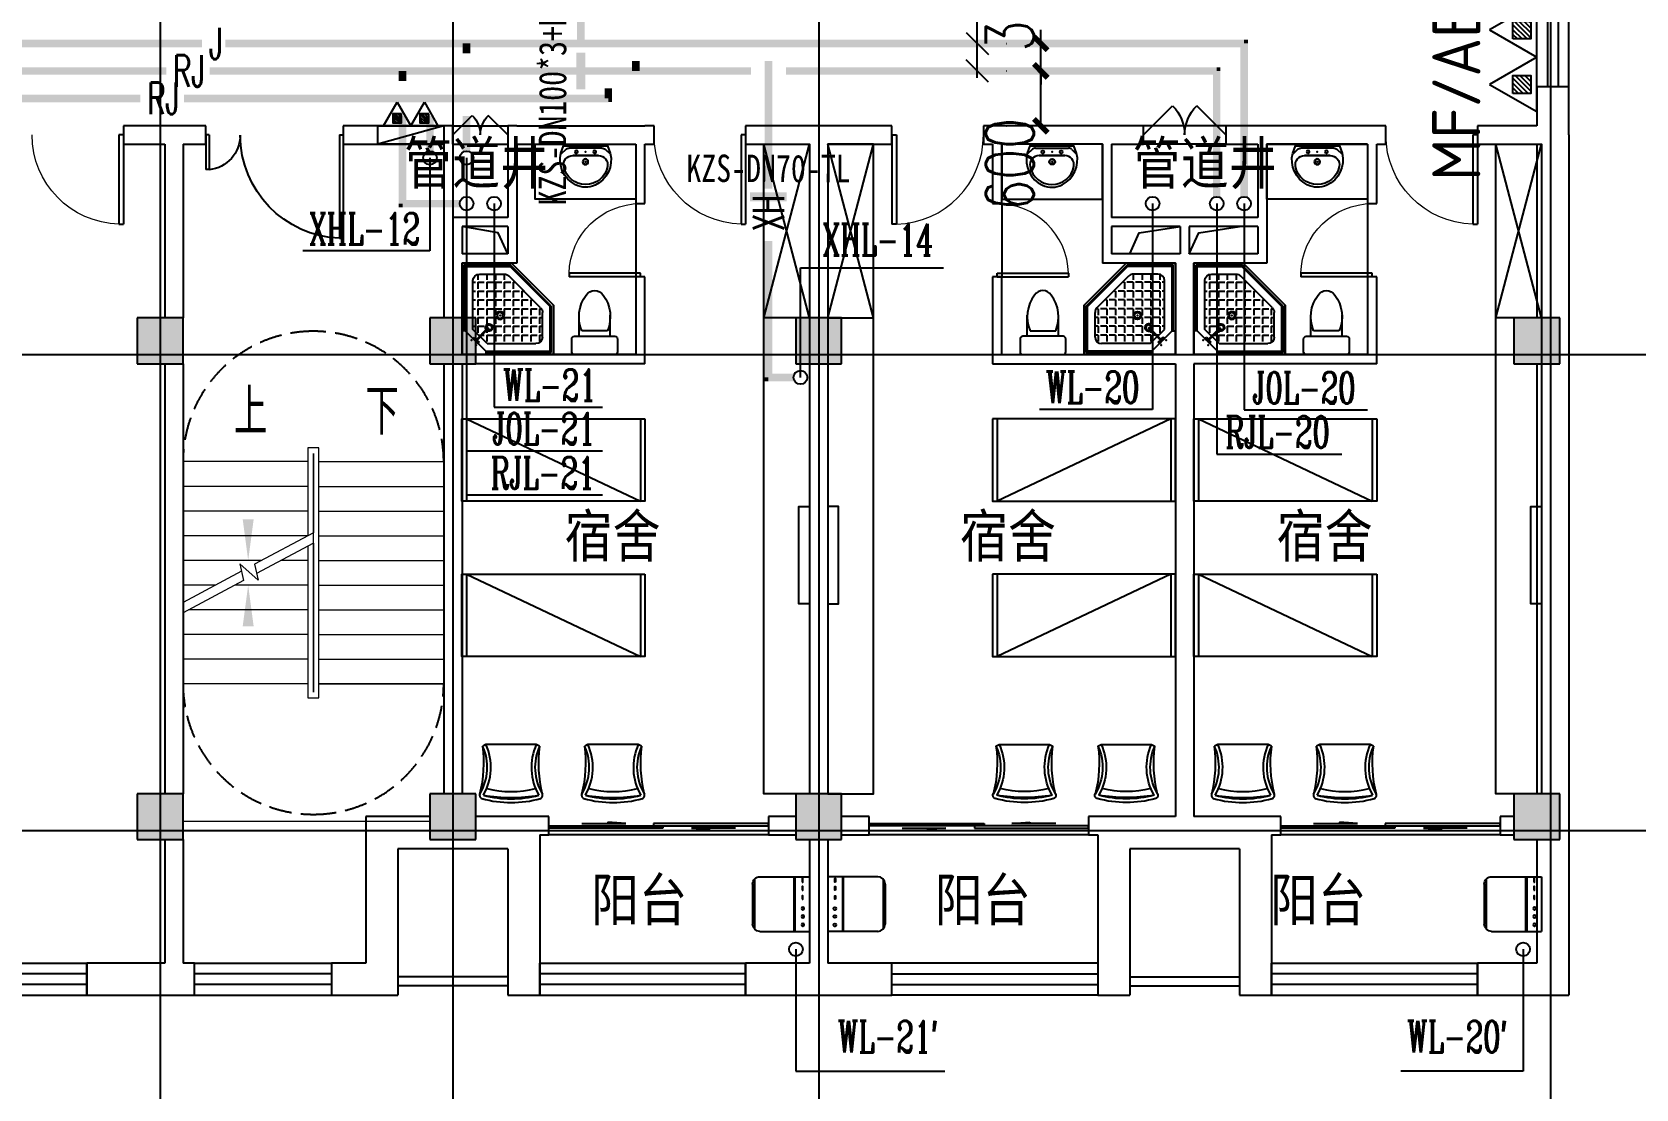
# Model space of a CAD drawing. Extents: x 0 to 2838408, y -923048 to 203859.
# Drawn here: x 2435317 to 2452850, y -689367 to -677817 of the extents above; entities that cross this region are included whole.
import ezdxf
from ezdxf.enums import TextEntityAlignment as Align

# ---------------------------------------------------------------- set-up
doc = ezdxf.new("R2010")
doc.units = 0
doc.header["$LTSCALE"] = 1000
doc.linetypes.add('DASH', pattern=[0.35, 0.25, -0.1])
for name, color, linetype in [('A-Fixt', 81, 'Continuous'), ('CLAYER', 7, 'Continuous'), ('COLUMN', 9, 'Continuous'), ('DIM_SYMB', 3, 'Continuous'), ('DIM_污水', 3, 'Continuous'), ('DIM_消防', 3, 'Continuous'), ('DIM_热给水', 3, 'Continuous'), ('DIM_给水', 3, 'Continuous'), ('DOOR_FIRE', 4, 'Continuous'), ('DOTE', 8, 'Continuous'), ('E2-栏杆', 92, 'Continuous'), ('EQUIP_灭火器', 7, 'Continuous'), ('PIPE-消防', 1, 'Continuous'), ('PIPE-热给水', 5, 'Continuous'), ('PIPE-给水', 3, 'Continuous'), ('PUB_HATCH', 8, 'Continuous'), ('PUB_TEXT', 7, 'Continuous'), ('STAIR', 2, 'Continuous'), ('TEXT_消防', 7, 'Continuous'), ('TEXT_灭火器', 7, 'Continuous'), ('TEXT_热给水', 7, 'Continuous'), ('TEXT_给水', 7, 'Continuous'), ('TWT_DIM', 3, 'Continuous'), ('VPIPE-污水', 2, 'Continuous'), ('VPIPE-消防', 1, 'Continuous'), ('VPIPE-热给水', 5, 'Continuous'), ('VPIPE-给水', 3, 'Continuous'), ('WALL', 9, 'Continuous'), ('WINDOW', 4, 'Continuous'), ('WP_F', 1, 'Continuous'), ('XREF', 8, 'Continuous'), ('抗震支吊架', 2, 'Continuous'), ('洁具', 213, 'Continuous'), ('配景', 3, 'Continuous'), ('附件', 70, 'Continuous')]:
    doc.layers.add(name, color=color, linetype=linetype)
doc.layers.add('A-FLOR-STRS', color=8, linetype='Continuous', lineweight=0)
doc.styles.add('_TCH_DIM', font='SIMPLEX', dxfattribs={"bigfont": 'GBCBIG'})
doc.styles.add('_TCH_DIM_T3', font='SIMPLEX', dxfattribs={"width": 0.75, "bigfont": 'HZTXT'})
doc.styles.add('_TWT_PIPETEXT', font='SIMPLEX', dxfattribs={"width": 0.8, "height": 2.3, "bigfont": 'HZTXT'})
doc.styles.add('_TWT_SERIAL', font='COMPLEX', dxfattribs={"width": 0.8, "height": 2.3, "bigfont": 'HZTXT'})
doc.styles.add('HZ', font='aaa等高度-单线.shx', dxfattribs={"width": 0.7, "height": 50, "bigfont": 'aaa-hztxt.shx'})
doc.styles.add('kzcad', font='', dxfattribs={"width": 0.8})
doc.styles.get("Standard").update_dxf_attribs({"font": 'geniso.shx', "bigfont": 'hztxt.shx'})
doc.styles.get('kzcad').set_extended_font_data('SimSun')
doc.dimstyles.new('_TWT_ARCH&&150', dxfattribs={"dimtxt": 525, "dimasz": 150, "dimexe": 375, "dimexo": 450, "dimgap": 150, "dimtad": 1, "dimdec": 0, "dimzin": 0, "dimdsep": 46, "dimtxsty": '_TCH_DIM_T3', "dimblk": 'ARCHTICK', "dimcen": 0.09, "dimclrt": 7, "dimazin": 2, "dimtfac": 1, "dimtdec": 0, "dimtix": 1, "dimtmove": 2, "dimatfit": 3, "dimfxl": 1, "dimtolj": 1, "dimtzin": 0, "dimarcsym": 0})

# ---------------------------------------------------------------- blocks, each defined once
blk = doc.blocks.new('$TwtSys$00000546')
h = blk.add_hatch()
h.set_pattern_fill('ANSI31', color=256, scale=200, style=0)
h.set_pattern_definition([(45, (-38543.802, -6670.83), (-17.67767, 17.67767), [])])
h.paths.add_polyline_path([(-65, 174), (65, 174), (65, 44), (-65, 44)])
for points in [[(0, 344), (-198, 0), (198, 0)], [(-65, 174), (65, 174), (65, 44), (-65, 44)]]:
    blk.add_lwpolyline(points, close=True)
blk = doc.blocks.new('A$C29581A72')
at = {"layer": '附件'}
blk.add_line((750, 200), (30, 0), dxfattribs=at)
blk.add_lwpolyline([(30, 200), (750, 200), (750, 0), (30, 0), (30, 200)], dxfattribs=at)
blk.add_solid([(750, 200), (30, 0), (750, 0), (750, 200)], dxfattribs=at)
at = {"layer": 'EQUIP_灭火器', "xscale": 0.75, "yscale": -0.75, "zscale": 0.75, "rotation": 180}
for p in [(241, 200), (539, 200)]:
    blk.add_blockref('$TwtSys$00000546', p, dxfattribs=at)
at = {"style": 'HZ', "flags": 1}
for tag in ['WHAT', 'SPEC', 'UNIT']:
    blk.add_attdef(tag, (375, 0), '', height=0.001, dxfattribs=at)
blk = doc.blocks.new('1F平面-CAD导入_dwg_Drawing4_t3_dwg_$plan$00001613-474159-1F-927810-1F')
at = {"layer": '洁具'}
for p, q in [((-30, 250), (-170, 250)), ((-200, 170), (-430, 170)), ((-260, -140), (-260, 140)), ((-200, -170), (-200, -220)), ((-170, -250), (-30, -250))]:
    blk.add_line(p, q, dxfattribs=at)
for points in [[(-200, 220), (-200, 170), (-200, -170), (-430, -170)], [(0, -220), (0, 220)]]:
    blk.add_lwpolyline(points, dxfattribs=at)
for centre, radius, start, end in [((-170, 220), 30, 90, 180), ((-30, 220), 30, 0, 90), ((-590, 0), 110, 123.4509, 236.5491), ((-413, -227), 398, 67.4505, 126.6381), ((-413, 227), 398, 233.3619, 292.5495), ((-170, -220), 30, 180, 270), ((-30, -220), 30, 270, 0)]:
    blk.add_arc(centre, radius, start, end, dxfattribs=at)
blk = doc.blocks.new('$lvtry$00000169')
at = {"color": 0}
for p, q in [((259, -36), (259, 0)), ((259, -36), (36, -259)), ((276, -120), (120, -276)), ((144, -151), (291, -298)), ((151, -144), (298, -291)), ((259, -24), (976, -24)), ((259, -36), (964, -36)), ((270, -213), (270, -143)), ((276, -120), (808, -120)), ((366, -213), (366, -143)), ((462, -213), (462, -143)), ((558, -213), (558, -143)), ((655, -213), (655, -143)), ((751, -213), (751, -143)), ((847, -213), (847, -143)), ((964, -36), (976, -24)), ((964, -36), (964, -525)), ((976, -24), (976, -530)), ((36, -259), (0, -259)), ((24, -259), (24, -976)), ((36, -259), (36, -964)), ((120, -276), (120, -808)), ((120, -309), (147, -309)), ((173, -309), (173, -239)), ((173, -309), (243, -309)), ((173, -405), (173, -335)), ((183, -213), (205, -213)), ((220, -213), (243, -213)), ((270, -213), (340, -213)), ((270, -263), (270, -239)), ((270, -405), (270, -335)), ((334, -309), (340, -309)), ((366, -213), (436, -213)), ((366, -309), (366, -239)), ((366, -309), (436, -309)), ((366, -405), (366, -335)), ((462, -213), (532, -213)), ((462, -309), (462, -239)), ((462, -309), (532, -309)), ((462, -405), (462, -335)), ((558, -213), (628, -213)), ((558, -309), (558, -239)), ((558, -309), (628, -309)), ((558, -405), (558, -335)), ((655, -213), (725, -213)), ((655, -309), (655, -239)), ((655, -309), (725, -309)), ((655, -405), (655, -335)), ((751, -213), (821, -213)), ((751, -309), (751, -239)), ((751, -309), (821, -309)), ((751, -405), (751, -335)), ((847, -213), (880, -213)), ((847, -309), (847, -239)), ((847, -309), (880, -309)), ((847, -405), (847, -335)), ((880, -192), (880, -460)), ((120, -405), (147, -405)), ((120, -501), (147, -501)), ((173, -405), (243, -405)), ((173, -501), (173, -431)), ((173, -501), (243, -501)), ((270, -405), (340, -405)), ((270, -501), (270, -431)), ((270, -501), (340, -501)), ((366, -405), (379, -405)), ((366, -501), (366, -431)), ((366, -501), (436, -501)), ((462, -405), (532, -405)), ((462, -501), (462, -431)), ((462, -501), (532, -501)), ((859, -511), (511, -859)), ((964, -525), (525, -964)), ((558, -405), (628, -405)), ((558, -501), (558, -431)), ((558, -501), (628, -501)), ((655, -405), (725, -405)), ((655, -501), (655, -431)), ((655, -501), (725, -501)), ((751, -405), (821, -405)), ((751, -501), (751, -431)), ((751, -501), (821, -501)), ((847, -405), (880, -405)), ((847, -501), (847, -431)), ((847, -501), (867, -501)), ((964, -525), (976, -530)), ((120, -598), (147, -598)), ((120, -694), (147, -694)), ((173, -598), (173, -528)), ((173, -598), (243, -598)), ((173, -694), (173, -624)), ((173, -694), (243, -694)), ((270, -598), (270, -528)), ((270, -598), (340, -598)), ((270, -694), (270, -624)), ((270, -694), (340, -694)), ((366, -598), (366, -528)), ((366, -598), (436, -598)), ((366, -694), (366, -624)), ((366, -694), (436, -694)), ((462, -598), (462, -528)), ((462, -598), (532, -598)), ((462, -694), (462, -624)), ((462, -694), (532, -694)), ((976, -530), (530, -976)), ((558, -598), (558, -528)), ((558, -598), (628, -598)), ((558, -694), (558, -624)), ((558, -694), (628, -694)), ((655, -598), (655, -528)), ((655, -598), (725, -598)), ((655, -694), (655, -624)), ((655, -694), (676, -694)), ((751, -598), (751, -528)), ((751, -598), (773, -598)), ((120, -790), (147, -790)), ((173, -790), (173, -720)), ((173, -790), (243, -790)), ((173, -878), (173, -816)), ((270, -790), (270, -720)), ((270, -790), (340, -790)), ((270, -880), (270, -816)), ((366, -790), (366, -720)), ((366, -790), (436, -790)), ((366, -880), (366, -816)), ((462, -790), (462, -720)), ((462, -790), (532, -790)), ((462, -880), (462, -816)), ((558, -790), (558, -720)), ((558, -790), (580, -790)), ((36, -964), (24, -976)), ((24, -976), (530, -976)), ((36, -964), (525, -964)), ((192, -880), (460, -880)), ((525, -964), (530, -976))]:
    blk.add_line(p, q, dxfattribs=at)
blk.add_lwpolyline([(0, 0), (0, -1000), (540, -1000), (1000, -540), (1000, 0)], close=True)
for points in [[(0, 0), (0, -1000)], [(0, 0), (1000, 0)], [(1000, 0), (1000, -540)], [(136, -190), (148, -178), (132, -162), (121, -174)], [(190, -136), (178, -148), (162, -132), (174, -121)], [(1000, -540), (540, -1000)], [(0, -1000), (540, -1000)]]:
    blk.add_lwpolyline(points, close=True, dxfattribs=at)
for radius in [43.8, 31.1]:
    blk.add_circle((416, -428), radius, dxfattribs=at)
for centre, radius, start, end in [((808, -192), 72, 0, 90), ((296, -296), 40.6, 142.583, 128.4197), ((296, -296), 28.6, 145.828, 125.6599), ((808, -460), 72, 315, 0), ((192, -808), 72, 180, 270), ((460, -808), 72, 270, 315)]:
    blk.add_arc(centre, radius, start, end, dxfattribs=at)
for p in [(103, -156, 0), (156, -102, 0), (416, -428, 0)]:
    blk.add_point(p, dxfattribs=at)
blk = doc.blocks.new('$lvtry$00000178')
at = {"color": 0}
for p, q in [((-238, 0), (238, 0)), ((-214, -36), (-272, -91)), ((-180, -23), (180, -23)), ((-142, -105), (140, -105)), ((140, -105), (-142, -105)), ((216, -37), (268, -91))]:
    blk.add_line(p, q, dxfattribs=at)
blk.add_lwpolyline([(-104, -430, 0.224698), (110, -425, 0.348046), (269, -79), (239, 0), (-241, 0), (-271, -79, 0.356844)], format="xyb", close=True, dxfattribs=at)
for centre, radius in [((-100, -65), 16.3), ((1, -172), 31.6), ((100, -65), 16.3)]:
    blk.add_circle(centre, radius, dxfattribs=at)
at = {"color": 0, "lineweight": 13}
blk.add_circle((1, -172), 23, dxfattribs=at)
at = {"color": 0}
for centre, radius, start, end in [((-142, -205), 100, 90, 190.5602), ((-180, -73), 50, 90, 133.181), ((140, -205), 100, 349.4398, 90), ((180, -73), 50, 44.5607, 90), ((-1, -179), 243, 190.5602, 349.4398)]:
    blk.add_arc(centre, radius, start, end, dxfattribs=at)
for p in [(0, -65), (1, -172)]:
    blk.add_point(p, dxfattribs=at)
blk = doc.blocks.new('A$C70365C93')
at = {"layer": '洁具'}
blk.add_lwpolyline([(-1900, 2300), (-1900, 1700), (-800, 1700), (-800, 2300)], close=True, dxfattribs=at)
blk.add_blockref('$lvtry$00000178', (-1350, 2280), dxfattribs=at)
at = {"layer": '洁具', "rotation": 180}
blk.add_blockref('$lvtry$00000169', (0, 0), dxfattribs=at)
at = {"layer": '洁具', "extrusion": (0, 0, -1), "xscale": -1, "zscale": -1, "rotation": 90}
blk.add_blockref('1F平面-CAD导入_dwg_Drawing4_t3_dwg_$plan$00001613-474159-1F-927810-1F', (1450, 0), dxfattribs=at)
blk = doc.blocks.new('单人床')
at = {"layer": 'A-Fixt'}
for p, q in [((47774, 13973), (48674, 13973)), ((47774, 12073), (48674, 13973)), ((47774, 12073), (48674, 12073))]:
    blk.add_line(p, q, dxfattribs=at)
blk.add_lwpolyline([(47774, 14023), (48674, 14023), (48674, 12023), (47774, 12023), (47774, 14023)], dxfattribs=at)
blk = doc.blocks.new('CH_AP01')
for p, q in [((-311, 17), (-275, 0)), ((-275, 0), (275, 0)), ((275, 0), (311, 17))]:
    blk.add_line(p, q)
for centre, radius, start, end in [((-307, 555), 37.8, 100.1859, 202.8359), ((-1658, 202), 1360, 352.1659, 14.4283), ((-824, 250), 563, 335.5038, 31.0903), ((0, -579), 1213, 74.7104, 105.2896), ((0, -579), 1173, 75.0287, 104.9713), ((0, -1278), 1857, 80.611, 99.389), ((-824, 250), 603, 335.5038, 30.2691), ((824, 250), 603, 149.7309, 204.4962), ((824, 250), 563, 148.9097, 204.4962), ((1658, 202), 1360, 165.5717, 187.8341), ((307, 555), 37.8, 337.1641, 79.8141), ((0, -579), 1093, 75.8767, 104.1233)]:
    blk.add_arc(centre, radius, start, end)
blk = doc.blocks.new('A$C61295E98')
at = {"color": 3}
for p, q in [((544, 598), (0, 598)), ((0, 598), (0, 0)), ((161, 598), (161, 0)), ((170, 0), (170, 598)), ((603, 572), (603, 26)), ((624, 518), (624, 80)), ((544, 0), (0, 0))]:
    blk.add_line(p, q, dxfattribs=at)
for points in [[(82, 540), (75, 540), (75, 577), (82, 577)], [(82, 453), (75, 453), (75, 490), (82, 490)], [(82, 353), (75, 353), (75, 389), (82, 389)]]:
    blk.add_lwpolyline(points, close=True, dxfattribs=at)
for centre in [(74, 250), (74, 164), (74, 71)]:
    blk.add_circle(centre, 15.7, dxfattribs=at)
for centre, start, end in [((544, 518), 360, 90), ((544, 80), 270, 0)]:
    blk.add_arc(centre, 80, start, end, dxfattribs=at)
blk = doc.blocks.new('宿舍')
at = {"layer": 'A-Fixt'}
for p, q in [((47854, 13802), (48354, 15702)), ((48354, 13802), (47854, 15702)), ((47854, 13802), (48354, 13802))]:
    blk.add_line(p, q, dxfattribs=at)
for points in [[(47854, 8602), (48354, 8602), (48354, 15702), (47854, 15702)], [(47854, 10676), (47970, 10676), (47970, 11743), (47854, 11743)]]:
    blk.add_lwpolyline(points, close=True, dxfattribs=at)
at = {"xscale": -1, "rotation": 90}
for p in [(63677, 60475), (63677, 58775)]:
    blk.add_blockref('单人床', p, dxfattribs=at)
at = {"layer": 'A-Fixt', "xscale": -1, "rotation": 180}
for p in [(50002, 9140), (51117, 9140)]:
    blk.add_blockref('CH_AP01', p, dxfattribs=at)
at = {"layer": '配景', "color": 252}
blk.add_blockref('A$C61295E98', (47854, 7097), dxfattribs=at)
blk = doc.blocks.new('$DorLib2D$00000116')
at = {"color": 0}
for p, q in [((-0.5, 0), (-0.146, 0.354)), ((0.5, 0), (0.146, 0.354))]:
    blk.add_line(p, q, dxfattribs=at)
for centre, start, end in [((-0.5, 0), 0, 45), ((0.5, 0), 135, 180)]:
    blk.add_arc(centre, 0.5, start, end, dxfattribs=at)
blk = doc.blocks.new('$WINLIB2D$00000001')
at = {"color": 0}
for points in [[(-0.5, 0.5), (-0.5, -0.5)], [(-0.5, 0.5), (0.5, 0.5)], [(0.5, -0.5), (0.5, 0.5)], [(0.5, 0.1667), (-0.5, 0.1667)], [(0.5, -0.1667), (-0.5, -0.1667)], [(-0.5, -0.5), (0.5, -0.5)]]:
    blk.add_lwpolyline(points, dxfattribs=at)
blk = doc.blocks.new('$DorLib2D$00000131')
at = {"color": 0, "linetype": 'Continuous'}
for p, q in [((0.15, 0.125), (0.2319, 0.1973)), ((0.2319, 0.1973), (0.2319, 0.125)), ((-0.5, 0.125), (-0.5, 0)), ((0.0192, 0.125), (-0.5, 0.125)), ((0.0192, 0), (0.0192, 0.125)), ((0.35, 0.125), (0.15, 0.125)), ((-0.5, 0), (0.0192, 0)), ((-0.024, 0), (0.5, 0)), ((-0.024, -0.125), (-0.024, 0)), ((0.5, 0), (0.5, -0.125)), ((-0.35, -0.125), (-0.15, -0.125)), ((-0.2319, -0.1973), (-0.2319, -0.125)), ((-0.15, -0.125), (-0.2319, -0.1973)), ((0.5, -0.125), (-0.024, -0.125))]:
    blk.add_line(p, q, dxfattribs=at)
blk = doc.blocks.new('$DorLib2D$00000001')
for p, q in [((0.45, 0.975), (0.5, 0.975)), ((0.45, 0), (0.45, 0.975)), ((0.5, 0), (0.5, 0.975)), ((0.5, 0), (0.45, 0))]:
    blk.add_line(p, q)
at = {"lineweight": 13}
blk.add_arc((0.475, 0), 0.975, 91.4693, 180, dxfattribs=at)
blk = doc.blocks.new('$DorLib2D$00000225')
at = {"color": 0}
for p, q in [((0.475, -0.001), (0.475, 0.752)), ((0.475, 0.752), (0.5, 0.752)), ((0.5, -0.001), (0.5, 0.752)), ((-0.5, 0), (-0.5, 0.252)), ((-0.475, 0.252), (-0.5, 0.252)), ((-0.475, 0), (-0.475, 0.252)), ((-0.475, 0), (-0.5, 0)), ((0.475, -0.001), (0.5, -0.001))]:
    blk.add_line(p, q, dxfattribs=at)
for centre, radius, start, end in [((0.505, -0.002), 0.755, 92.2493, 179.7238), ((-0.501, 0.003), 0.251, 359.7899, 84.0974)]:
    blk.add_arc(centre, radius, start, end, dxfattribs=at)
blk = doc.blocks.new('4F1')
at = {"layer": 'PUB_HATCH'}
for points in [[(2436966.7, -680941.3), (2436466.7, -680941.3), (2436466.7, -681441.3), (2436966.7, -681441.3)], [(2440166.7, -680941.3), (2439666.7, -680941.3), (2439666.7, -681441.3), (2440166.7, -681441.3)], [(2444166.7, -680941.3), (2443666.7, -680941.3), (2443666.7, -681441.3), (2444166.7, -681441.3)], [(2452016.7, -680941.3), (2451516.7, -680941.3), (2451516.7, -681441.3), (2452016.7, -681441.3)], [(2436966.7, -686141.3), (2436466.7, -686141.3), (2436466.7, -686641.3), (2436966.7, -686641.3)], [(2440166.7, -686141.3), (2439666.7, -686141.3), (2439666.7, -686641.3), (2440166.7, -686641.3)], [(2444166.7, -686141.3), (2443666.7, -686141.3), (2443666.7, -686641.3), (2444166.7, -686641.3)], [(2452016.7, -686141.3), (2451516.7, -686141.3), (2451516.7, -686641.3), (2452016.7, -686641.3)]]:
    blk.add_hatch(color=256, dxfattribs=at).paths.add_polyline_path(points)
for points in [[(2440516.7, -680241.3), (2440413.2, -680011), (2440016.7, -679941.3)], [(2447316.7, -680241.3), (2447420.3, -680011), (2447866.7, -679941.3)], [(2447966.7, -680241.3), (2448070.3, -680011), (2448516.7, -679941.3)]]:
    blk.add_lwpolyline(points)
at = {"layer": 'A-FLOR-STRS'}
for p, q in [((2438451.7, -682361.3), (2438331.7, -682361.3)), ((2438331.7, -682361.3), (2438331.7, -683321.9)), ((2438451.7, -685091.3), (2438451.7, -682361.3)), ((2436966.7, -682511.3), (2436966.7, -684049.4)), ((2438331.7, -682511.3), (2436966.7, -682511.3)), ((2438391.7, -682421.3), (2438391.7, -682421.3)), ((2438391.7, -682421.3), (2438391.7, -683289.9)), ((2438391.7, -683289.9), (2438391.7, -682421.3)), ((2438391.7, -682511.3), (2438391.7, -683289.9)), ((2438391.7, -684941.3), (2438391.7, -682511.3)), ((2438391.7, -682511.3), (2438391.7, -682511.3)), ((2438451.7, -682511.3), (2439816.7, -682511.3)), ((2439816.7, -684941.3), (2439816.7, -682511.3)), ((2438331.7, -682781.3), (2436966.7, -682781.3)), ((2438451.7, -682781.3), (2439816.7, -682781.3)), ((2438331.7, -683051.3), (2436966.7, -683051.3)), ((2438451.7, -683051.3), (2439816.7, -683051.3)), ((2438331.7, -683321.3), (2436966.7, -683321.3)), ((2438391.7, -683289.9), (2437746.8, -683633.6)), ((2438391.7, -683403.2), (2437770.2, -683734.5)), ((2438331.7, -683435.2), (2438331.7, -685091.3)), ((2438391.7, -683403.2), (2438391.7, -684941.3)), ((2438391.7, -683403.2), (2438391.7, -685031.3)), ((2438391.7, -685031.3), (2438391.7, -683403.2)), ((2438451.7, -683321.3), (2439816.7, -683321.3)), ((2437826.2, -683591.3), (2436966.7, -683591.3)), ((2438331.7, -683591.3), (2438038.9, -683591.3)), ((2438451.7, -683591.3), (2439816.7, -683591.3)), ((2437605.9, -683708.7), (2436966.7, -684049.4)), ((2437787.1, -683807.4), (2437587.1, -683627.7)), ((2437587.1, -683627.7), (2437629.3, -683809.6)), ((2437746.8, -683633.6), (2437787.1, -683807.4)), ((2437629.3, -683809.6), (2436966.7, -684162.7)), ((2437319.6, -683861.3), (2436966.7, -683861.3)), ((2438331.7, -683861.3), (2437532.2, -683861.3)), ((2438451.7, -683861.3), (2439816.7, -683861.3)), ((2438331.7, -684131.3), (2437025.6, -684131.3)), ((2438451.7, -684131.3), (2439816.7, -684131.3)), ((2436966.7, -684162.7), (2436966.7, -684941.3)), ((2438331.7, -684401.3), (2436966.7, -684401.3)), ((2438451.7, -684401.3), (2439816.7, -684401.3)), ((2438331.7, -684671.3), (2436966.7, -684671.3)), ((2438451.7, -684671.3), (2439816.7, -684671.3)), ((2438331.7, -684941.3), (2436966.7, -684941.3)), ((2436966.7, -684941.3), (2436966.7, -686141.3)), ((2438331.7, -684941.3), (2436966.7, -684941.3)), ((2438451.7, -684941.3), (2439816.7, -684941.3)), ((2439816.7, -684941.3), (2438451.7, -684941.3)), ((2439816.7, -686141.3), (2439816.7, -684941.3)), ((2438331.7, -685091.3), (2438451.7, -685091.3)), ((2438391.7, -685031.3), (2438391.7, -685031.3)), ((2436966.7, -686441.3), (2439666.7, -686441.3))]:
    blk.add_line(p, q, dxfattribs=at)
at = {"layer": 'COLUMN'}
for p, q in [((2436966.7, -680941.3), (2436466.7, -680941.3)), ((2436466.7, -680941.3), (2436466.7, -681441.3)), ((2436966.7, -681441.3), (2436966.7, -680941.3)), ((2440166.7, -680941.3), (2439666.7, -680941.3)), ((2439666.7, -680941.3), (2439666.7, -681441.3)), ((2440166.7, -681441.3), (2440166.7, -680941.3)), ((2444166.7, -680941.3), (2443666.7, -680941.3)), ((2443666.7, -680941.3), (2443666.7, -681441.3)), ((2444166.7, -681441.3), (2444166.7, -680941.3)), ((2452016.7, -680941.3), (2451516.7, -680941.3)), ((2451516.7, -680941.3), (2451516.7, -681441.3)), ((2452016.7, -681441.3), (2452016.7, -680941.3)), ((2436466.7, -681441.3), (2436966.7, -681441.3)), ((2439666.7, -681441.3), (2440166.7, -681441.3)), ((2443666.7, -681441.3), (2444166.7, -681441.3)), ((2451516.7, -681441.3), (2452016.7, -681441.3)), ((2436966.7, -686141.3), (2436466.7, -686141.3)), ((2436466.7, -686141.3), (2436466.7, -686641.3)), ((2436966.7, -686641.3), (2436966.7, -686141.3)), ((2440166.7, -686141.3), (2439666.7, -686141.3)), ((2439666.7, -686141.3), (2439666.7, -686641.3)), ((2440166.7, -686641.3), (2440166.7, -686141.3)), ((2444166.7, -686141.3), (2443666.7, -686141.3)), ((2443666.7, -686141.3), (2443666.7, -686641.3)), ((2444166.7, -686641.3), (2444166.7, -686141.3)), ((2452016.7, -686141.3), (2451516.7, -686141.3)), ((2451516.7, -686141.3), (2451516.7, -686641.3)), ((2452016.7, -686641.3), (2452016.7, -686141.3)), ((2436466.7, -686641.3), (2436966.7, -686641.3)), ((2439666.7, -686641.3), (2440166.7, -686641.3)), ((2443666.7, -686641.3), (2444166.7, -686641.3)), ((2451516.7, -686641.3), (2452016.7, -686641.3))]:
    blk.add_line(p, q, dxfattribs=at)
at = {"layer": 'DIM_SYMB'}
for points in [[(2437679.2, -682376.3, 0, 0, 0), (2437679.2, -683591.3, 0, 120, 0), (2437679.2, -683141.3, 0, 0, 0)], [(2439104.2, -682376.3, 0, 0, 0), (2439104.2, -685691.3, 0, 0, 0), (2437679.2, -685691.3, 0, 0, 0), (2437679.2, -683861.3, 0, 120, 0), (2437679.2, -684311.3, 0, 0, 0)]]:
    blk.add_lwpolyline(points, format="xyseb", dxfattribs=at)
at = {"layer": 'DOOR_FIRE'}
for p, q in [((2439916.7, -678841.3), (2440516.7, -678841.3)), ((2448366.7, -678841.3), (2447466.7, -678841.3)), ((2439916.7, -679041.3), (2440516.7, -679041.3)), ((2448366.7, -679041.3), (2447466.7, -679041.3))]:
    blk.add_line(p, q, dxfattribs=at)
at = {"layer": 'DOTE'}
for p, q in [((2436716.7, -606941.3), (2436716.7, -690141.3)), ((2439916.7, -606941.3), (2439916.7, -690141.3)), ((2443916.7, -606941.3), (2443916.7, -690141.3)), ((2451916.7, -606941.3), (2451916.7, -690141.3)), ((2343216.7, -681341.3), (2453916.7, -681341.3)), ((2343216.7, -686541.3), (2453916.7, -686541.3)), ((2343216.7, -686541.3), (2453916.7, -686541.3))]:
    blk.add_line(p, q, dxfattribs=at)
at = {"layer": 'E2-栏杆'}
for points in [[(2440516.7, -688141.3), (2439316.7, -688141.3)], [(2447316.7, -688141.3), (2448516.7, -688141.3)], [(2440516.7, -688241.3), (2439316.7, -688241.3)], [(2447316.7, -688241.3), (2448516.7, -688241.3)]]:
    blk.add_lwpolyline(points, dxfattribs=at)
at = {"layer": 'STAIR', "color": 9, "linetype": 'DASH'}
for p, q in [((2438391.7, -681086.3), (2438391.7, -681086.3)), ((2438391.7, -686366.3), (2438391.7, -686366.3))]:
    blk.add_line(p, q, dxfattribs=at)
for points in [[(2436966.7, -682511.3, -0.4142136), (2438391.7, -681086.3)], [(2439816.7, -682511.3, 0.4142136), (2438391.7, -681086.3)], [(2436966.7, -684941.3, 0.4142136), (2438391.7, -686366.3)], [(2439816.7, -684941.3, -0.4142136), (2438391.7, -686366.3)]]:
    blk.add_lwpolyline(points, format="xyb", dxfattribs=at)
at = {"layer": 'WALL'}
for p, q in [((2452116.7, -678416.3), (2451766.7, -678416.3)), ((2451766.7, -678416.3), (2451766.7, -678841.3)), ((2452116.7, -678941.3), (2452116.7, -678416.3)), ((2436866.7, -678841.3), (2436316.7, -678841.3)), ((2436316.7, -678841.3), (2436316.7, -679041.3)), ((2437216.7, -678841.3), (2436866.7, -678841.3)), ((2437216.7, -679041.3), (2437216.7, -678841.3)), ((2439916.7, -678841.3), (2438716.7, -678841.3)), ((2438716.7, -678841.3), (2438716.7, -679041.3)), ((2439916.7, -679041.3), (2439916.7, -678841.3)), ((2440616.7, -678841.3), (2440516.7, -678841.3)), ((2440516.7, -678841.3), (2440516.7, -679041.3)), ((2440616.7, -678841.3), (2442016.7, -678841.3)), ((2442116.7, -678841.3), (2442016.7, -678841.3)), ((2442116.7, -679041.3), (2442116.7, -678841.3)), ((2443916.7, -678841.3), (2443116.7, -678841.3)), ((2443116.7, -678841.3), (2443116.7, -679041.3)), ((2444716.7, -678841.3), (2443916.7, -678841.3)), ((2444716.7, -679041.3), (2444716.7, -678841.3)), ((2445816.7, -678841.3), (2445716.7, -678841.3)), ((2445716.7, -678841.3), (2445716.7, -679041.3)), ((2447016.7, -678841.3), (2445816.7, -678841.3)), ((2447466.7, -678841.3), (2447016.7, -678841.3)), ((2447466.7, -679041.3), (2447466.7, -678841.3)), ((2448816.7, -678841.3), (2448366.7, -678841.3)), ((2448366.7, -678841.3), (2448366.7, -679041.3)), ((2450016.7, -678841.3), (2448816.7, -678841.3)), ((2450116.7, -678841.3), (2450016.7, -678841.3)), ((2450116.7, -679041.3), (2450116.7, -678841.3)), ((2451766.7, -678841.3), (2451116.7, -678841.3)), ((2451116.7, -678841.3), (2451116.7, -679041.3)), ((2436316.7, -679041.3), (2436766.7, -679041.3)), ((2436766.7, -679041.3), (2436766.7, -680941.3)), ((2436966.7, -679041.3), (2437216.7, -679041.3)), ((2436966.7, -679041.3), (2436966.7, -680941.3)), ((2438716.7, -679041.3), (2439816.7, -679041.3)), ((2439816.7, -679041.3), (2439816.7, -679841.3)), ((2439916.7, -679041.3), (2439916.7, -679841.3)), ((2440516.7, -679041.3), (2440516.7, -679841.3)), ((2440616.7, -679041.3), (2441916.7, -679041.3)), ((2440616.7, -679041.3), (2440616.7, -679841.3)), ((2441916.7, -679041.3), (2441916.7, -679691.3)), ((2442016.7, -679041.3), (2442116.7, -679041.3)), ((2442016.7, -679691.3), (2442016.7, -679041.3)), ((2443116.7, -679041.3), (2443816.7, -679041.3)), ((2443816.7, -679041.3), (2443816.7, -680941.3)), ((2444016.7, -679041.3), (2444716.7, -679041.3)), ((2444016.7, -679041.3), (2444016.7, -680941.3)), ((2445716.7, -679041.3), (2445816.7, -679041.3)), ((2445816.7, -679041.3), (2445816.7, -679691.3)), ((2447016.7, -679041.3), (2445916.7, -679041.3)), ((2445916.7, -679691.3), (2445916.7, -679041.3)), ((2447016.7, -679041.3), (2447016.7, -679841.3)), ((2447116.7, -679041.3), (2447466.7, -679041.3)), ((2447116.7, -679041.3), (2447116.7, -679841.3)), ((2448366.7, -679041.3), (2448716.7, -679041.3)), ((2448716.7, -679041.3), (2448716.7, -679841.3)), ((2449916.7, -679041.3), (2448816.7, -679041.3)), ((2448816.7, -679041.3), (2448816.7, -679841.3)), ((2449916.7, -679041.3), (2449916.7, -679691.3)), ((2450016.7, -679691.3), (2450016.7, -679041.3)), ((2450016.7, -679041.3), (2450116.7, -679041.3)), ((2451116.7, -679041.3), (2451766.7, -679041.3)), ((2451766.7, -679041.3), (2451766.7, -680941.3)), ((2452116.7, -678941.3), (2452116.7, -681191.3)), ((2441916.7, -679691.3), (2442016.7, -679691.3)), ((2445816.7, -679691.3), (2445916.7, -679691.3)), ((2449916.7, -679691.3), (2450016.7, -679691.3)), ((2439816.7, -679841.3), (2439816.7, -680241.3)), ((2440516.7, -679841.3), (2439916.7, -679841.3)), ((2440616.7, -679841.3), (2440616.7, -680341.3)), ((2447016.7, -679841.3), (2447016.7, -680341.3)), ((2447916.7, -679841.3), (2447116.7, -679841.3)), ((2448716.7, -679841.3), (2447916.7, -679841.3)), ((2448816.7, -679841.3), (2448816.7, -680341.3)), ((2440016.7, -679941.3), (2440016.7, -680241.3)), ((2440516.7, -679941.3), (2440016.7, -679941.3)), ((2440516.7, -679941.3), (2440516.7, -680241.3)), ((2447866.7, -679941.3), (2447116.7, -679941.3)), ((2447116.7, -679941.3), (2447116.7, -680241.3)), ((2447866.7, -679941.3), (2447866.7, -680241.3)), ((2448716.7, -679941.3), (2447966.7, -679941.3)), ((2447966.7, -679941.3), (2447966.7, -680241.3)), ((2448716.7, -679941.3), (2448716.7, -680241.3)), ((2439816.7, -680241.3), (2439816.7, -680941.3)), ((2440516.7, -680241.3), (2440016.7, -680241.3)), ((2447866.7, -680241.3), (2447116.7, -680241.3)), ((2448716.7, -680241.3), (2447966.7, -680241.3)), ((2440016.7, -680341.3), (2440016.7, -680941.3)), ((2440616.7, -680341.3), (2440016.7, -680341.3)), ((2447816.7, -680341.3), (2447016.7, -680341.3)), ((2447816.7, -680341.3), (2447816.7, -681341.3)), ((2448016.7, -680341.3), (2448016.7, -681341.3)), ((2448816.7, -680341.3), (2448016.7, -680341.3)), ((2442016.7, -680491.3), (2441916.7, -680491.3)), ((2441916.7, -680491.3), (2441916.7, -681341.3)), ((2442016.7, -681441.3), (2442016.7, -680491.3)), ((2445916.7, -680491.3), (2445816.7, -680491.3)), ((2445816.7, -680491.3), (2445816.7, -681441.3)), ((2445916.7, -681341.3), (2445916.7, -680491.3)), ((2450016.7, -680491.3), (2449916.7, -680491.3)), ((2449916.7, -680491.3), (2449916.7, -681341.3)), ((2450016.7, -681441.3), (2450016.7, -680491.3)), ((2452116.7, -681191.3), (2452116.7, -686541.3)), ((2436766.7, -681441.3), (2436766.7, -686141.3)), ((2436966.7, -681441.3), (2436966.7, -686141.3)), ((2439816.7, -681441.3), (2439816.7, -686141.3)), ((2440016.7, -681441.3), (2440016.7, -686141.3)), ((2441916.7, -681341.3), (2440166.7, -681341.3)), ((2442016.7, -681441.3), (2440166.7, -681441.3)), ((2443816.7, -681441.3), (2443816.7, -686141.3)), ((2444016.7, -681441.3), (2444016.7, -686141.3)), ((2445816.7, -681441.3), (2447816.7, -681441.3)), ((2445916.7, -681341.3), (2447816.7, -681341.3)), ((2447816.7, -681441.3), (2447816.7, -686391.3)), ((2449916.7, -681341.3), (2448016.7, -681341.3)), ((2450016.7, -681441.3), (2448016.7, -681441.3)), ((2448016.7, -681441.3), (2448016.7, -686391.3)), ((2451766.7, -681441.3), (2451766.7, -686141.3)), ((2439666.7, -686391.3), (2438966.7, -686391.3)), ((2438966.7, -686391.3), (2438966.7, -687991.3)), ((2440616.7, -686391.3), (2440166.7, -686391.3)), ((2440966.7, -686391.3), (2440616.7, -686391.3)), ((2440966.7, -686591.3), (2440966.7, -686391.3)), ((2443666.7, -686391.3), (2443366.7, -686391.3)), ((2443366.7, -686391.3), (2443366.7, -686591.3)), ((2444466.7, -686391.3), (2444166.7, -686391.3)), ((2444466.7, -686591.3), (2444466.7, -686391.3)), ((2447216.7, -686391.3), (2446866.7, -686391.3)), ((2446866.7, -686391.3), (2446866.7, -686591.3)), ((2447816.7, -686391.3), (2447216.7, -686391.3)), ((2448616.7, -686391.3), (2448016.7, -686391.3)), ((2448966.7, -686391.3), (2448616.7, -686391.3)), ((2448966.7, -686591.3), (2448966.7, -686391.3)), ((2451516.7, -686391.3), (2451366.7, -686391.3)), ((2451366.7, -686391.3), (2451366.7, -686591.3)), ((2440866.7, -686591.3), (2440866.7, -687991.3)), ((2440866.7, -686591.3), (2440966.7, -686591.3)), ((2443366.7, -686591.3), (2443666.7, -686591.3)), ((2444166.7, -686591.3), (2444466.7, -686591.3)), ((2446866.7, -686591.3), (2446966.7, -686591.3)), ((2446966.7, -686591.3), (2446966.7, -687991.3)), ((2448866.7, -686591.3), (2448866.7, -687991.3)), ((2448866.7, -686591.3), (2448966.7, -686591.3)), ((2451366.7, -686591.3), (2451516.7, -686591.3)), ((2452116.7, -686541.3), (2452116.7, -688341.3)), ((2436766.7, -686641.3), (2436766.7, -687991.3)), ((2436966.7, -686641.3), (2436966.7, -687991.3)), ((2439916.7, -686741.3), (2439316.7, -686741.3)), ((2439316.7, -686741.3), (2439316.7, -688341.3)), ((2440516.7, -686741.3), (2439916.7, -686741.3)), ((2440516.7, -686741.3), (2440516.7, -688341.3)), ((2443816.7, -686641.3), (2443816.7, -687991.3)), ((2444016.7, -686641.3), (2444016.7, -687991.3)), ((2447316.7, -686741.3), (2447316.7, -688341.3)), ((2447916.7, -686741.3), (2447316.7, -686741.3)), ((2448516.7, -686741.3), (2447916.7, -686741.3)), ((2448516.7, -686741.3), (2448516.7, -688341.3)), ((2451766.7, -686641.3), (2451766.7, -687991.3)), ((2436766.7, -687991.3), (2435916.7, -687991.3)), ((2435916.7, -687991.3), (2435916.7, -688341.3)), ((2437091.7, -687991.3), (2436966.7, -687991.3)), ((2437091.7, -688341.3), (2437091.7, -687991.3)), ((2438966.7, -687991.3), (2438591.8, -687991.3)), ((2438591.8, -687991.3), (2438591.8, -688341.3)), ((2440866.7, -688341.3), (2440866.7, -687991.3)), ((2443816.7, -687991.3), (2443116.7, -687991.3)), ((2443116.7, -687991.3), (2443116.7, -688341.3)), ((2444716.7, -687991.3), (2444016.7, -687991.3)), ((2444716.7, -688341.3), (2444716.7, -687991.3)), ((2446966.7, -687991.3), (2446966.7, -688341.3)), ((2448866.7, -688341.3), (2448866.7, -687991.3)), ((2451766.7, -687991.3), (2451116.7, -687991.3)), ((2451116.7, -687991.3), (2451116.7, -688341.3)), ((2435916.7, -688341.3), (2436866.7, -688341.3)), ((2436866.7, -688341.3), (2437091.7, -688341.3)), ((2438591.8, -688341.3), (2439316.7, -688341.3)), ((2440516.7, -688341.3), (2440866.7, -688341.3)), ((2443116.7, -688341.3), (2443916.7, -688341.3)), ((2443916.7, -688341.3), (2444716.7, -688341.3)), ((2446966.7, -688341.3), (2447316.7, -688341.3)), ((2448516.7, -688341.3), (2448866.7, -688341.3)), ((2451116.7, -688341.3), (2452116.7, -688341.3))]:
    blk.add_line(p, q, dxfattribs=at)
at = {"layer": 'WINDOW'}
for p, q in [((2441916.7, -679691.3), (2441916.7, -680491.3)), ((2445916.7, -679691.3), (2445916.7, -680491.3)), ((2449916.7, -679691.3), (2449916.7, -680491.3)), ((2443366.7, -686591.3), (2440966.7, -686591.3)), ((2446866.7, -686591.3), (2444466.7, -686591.3)), ((2451366.7, -686591.3), (2448966.7, -686591.3))]:
    blk.add_line(p, q, dxfattribs=at)
at = {"xscale": -1, "rotation": 359.9999999999999}
for name, p in [('A$C70365C93', (2440016.7, -681341.3)), ('宿舍', (2491670.6, -694743)), ('A$C70365C93', (2448016.7, -681341.3)), ('宿舍', (2499670.6, -694743))]:
    blk.add_blockref(name, p, dxfattribs=at)
for name, p in [('宿舍', (2396162.9, -694743)), ('A$C70365C93', (2447816.7, -681341.3))]:
    blk.add_blockref(name, p)
at = {"layer": 'DOOR_FIRE', "zscale": 200}
for name, p, xscale, yscale, rotation in [('$DorLib2D$00000116', (2447916.7, -678941.3), 900, -900, 179.9999999994664), ('$DorLib2D$00000225', (2437966.7, -678941.3), -1500, 1500, 180)]:
    blk.add_blockref(name, p, dxfattribs=dict(at, xscale=xscale, yscale=yscale, rotation=rotation))
at = {"layer": 'DOOR_FIRE', "xscale": -600, "yscale": 600, "zscale": 200}
blk.add_blockref('$DorLib2D$00000116', (2440216.7, -678941.3), dxfattribs=at)
at = {"layer": 'WINDOW'}
for name, p, xscale, yscale, zscale, rotation in [('$WINLIB2D$00000001', (2451941.7, -677716.3), -1400, 350, -1400, 269.9999999999944), ('$DorLib2D$00000001', (2435816.7, -678941.3), -1000, 1000, -1000, 180), ('$DorLib2D$00000001', (2441966.7, -680091.3), 800, -800, 800, 270), ('$DorLib2D$00000001', (2445866.7, -680091.3), 800, 800, 800, 270), ('$DorLib2D$00000001', (2449966.7, -680091.3), 800, -800, 800, 270), ('$DorLib2D$00000131', (2442166.7, -686491.3), -2400, 200, -2400, 180), ('$DorLib2D$00000131', (2445666.7, -686491.3), 2400, 200, 2400, 180), ('$DorLib2D$00000131', (2450166.7, -686491.3), -2400, 200, -2400, 180), ('$WINLIB2D$00000001', (2434791.7, -688166.3), -2249.999999993481, -350, -2249.999999993481, 180), ('$WINLIB2D$00000001', (2437841.7, -688166.3), -1500.092589734973, 350, -1500.092589734973, 180), ('$WINLIB2D$00000001', (2441991.7, -688166.3), -2249.999999993481, -350, -2249.999999993481, 180), ('$WINLIB2D$00000001', (2445841.7, -688166.3), 2249.999999993481, -350, 2249.999999993481, 180), ('$WINLIB2D$00000001', (2449991.7, -688166.3), -2249.999999993481, -350, -2249.999999993481, 180)]:
    blk.add_blockref(name, p, dxfattribs=dict(at, xscale=xscale, yscale=yscale, zscale=zscale, rotation=rotation))
at = {"layer": 'WINDOW', "yscale": -1000}
for p, xscale, zscale in [((2442616.7, -678941.3), 1000, 1000), ((2445216.7, -678941.3), -1000, -1000), ((2450616.7, -678941.3), 1000, 1000)]:
    blk.add_blockref('$DorLib2D$00000001', p, dxfattribs=dict(at, xscale=xscale, zscale=zscale))
at = {"layer": 'CLAYER'}
for p in [(2439384.2, -679528.3), (2447349.1, -679528.3)]:
    blk.add_text('管道井', height=525, dxfattribs=at).set_placement(p)
at = {"layer": 'PUB_TEXT', "color": 7, "style": '_TCH_DIM'}
for s, p in [('上', (2437522.9, -682218.8)), ('下', (2438961.8, -682218.8))]:
    blk.add_text(s, height=506.4, dxfattribs=at).set_placement(p)
at = {"layer": 'PUB_TEXT'}
for s, p in [('宿舍', (2441137.9, -683605.1)), ('宿舍', (2445460.1, -683605.1)), ('宿舍', (2448922, -683605.1)), ('阳台', (2441427.8, -687579.4)), ('阳台', (2445184.3, -687579.4)), ('阳台', (2448851.3, -687579.4))]:
    blk.add_text(s, height=525, dxfattribs=at).set_placement(p)
blk = doc.blocks.new('_ArchTick')
at = {"color": 0, "linetype": 'ByBlock', "const_width": 0.4}
blk.add_lwpolyline([(-0.5, -0.5), (0.5, 0.5)], dxfattribs=at)
blk = doc.blocks.new('*D3019')
at = {"layer": 'Defpoints', "color": 0, "linetype": 'ByBlock', "transparency": 16777216}
for p in [(2446344, -678241), (2446417, -678241), (2446417, -678841)]:
    blk.add_point(p, dxfattribs=at)
at = {"layer": 'TWT_DIM', "color": 0, "linetype": 'ByBlock', "lineweight": -2, "transparency": 16777216}
for p, q in [((2445967, -678241), (2445969, -678241)), ((2446344, -678841), (2446344, -678241)), ((2445967, -678841), (2445969, -678841))]:
    blk.add_line(p, q, dxfattribs=at)
at = {"layer": 'TWT_DIM', "color": 0, "linetype": 'ByBlock', "lineweight": -2, "transparency": 16777216, "xscale": 150, "yscale": 150, "zscale": 150}
for p, rotation in [((2446344, -678241), 90), ((2446344, -678841), 270)]:
    blk.add_blockref('_ArchTick', p, dxfattribs=dict(at, rotation=rotation))
at = {"layer": 'TWT_DIM', "color": 7, "linetype": 'ByBlock', "transparency": 16777216, "insert": (2446006, -679261), "char_height": 525, "attachment_point": 5, "rotation": 90, "style": '_TCH_DIM_T3'}
blk.add_mtext('\\A1;600', dxfattribs=at)
blk = doc.blocks.new('*D3020')
at = {"layer": 'Defpoints', "color": 0, "linetype": 'ByBlock', "transparency": 16777216}
for p in [(2446344, -677941), (2446417, -677941), (2446417, -678241)]:
    blk.add_point(p, dxfattribs=at)
at = {"layer": 'TWT_DIM', "color": 0, "linetype": 'ByBlock', "lineweight": -2, "transparency": 16777216}
for p, q in [((2446344, -677941), (2446344, -677791)), ((2445967, -677941), (2445969, -677941)), ((2446344, -678241), (2446344, -677941)), ((2445967, -678241), (2445969, -678241)), ((2446344, -678241), (2446344, -678391))]:
    blk.add_line(p, q, dxfattribs=at)
at = {"layer": 'TWT_DIM', "color": 0, "linetype": 'ByBlock', "lineweight": -2, "transparency": 16777216, "xscale": 150, "yscale": 150, "zscale": 150}
for p, rotation in [((2446344, -677941), 270), ((2446344, -678241), 90)]:
    blk.add_blockref('_ArchTick', p, dxfattribs=dict(at, rotation=rotation))
at = {"layer": 'TWT_DIM', "color": 7, "linetype": 'ByBlock', "transparency": 16777216, "insert": (2446006, -677521), "char_height": 525, "attachment_point": 5, "rotation": 90, "style": '_TCH_DIM_T3'}
blk.add_mtext('\\A1;300', dxfattribs=at)

msp = doc.modelspace()

# ---------------------------------------------------------------- hatches: boundary and pattern name
at = {"layer": 'PIPE-消防', "linetype": 'ByBlock'}
for points in [[(2443366.7, -681591.3), (2443325.5, -681591.3), (2443325.5, -681632.5)], [(2443366.7, -681591.3), (2443366.7, -681632.5), (2443325.5, -681632.5)]]:
    msp.add_hatch(color=256, dxfattribs=at).paths.add_polyline_path(points)
at = {"layer": 'PIPE-热给水'}
for points in [[(2448266.7, -678241.3), (2448308, -678241.3), (2448308, -678200)], [(2448266.7, -678241.3), (2448266.7, -678200), (2448308, -678200)], [(2441616.7, -678541.3), (2441616.7, -678582.5), (2441658, -678582.5)], [(2441616.7, -678541.3), (2441658, -678541.3), (2441658, -678582.5)], [(2439366.7, -679691.3), (2439366.7, -679732.5), (2439325.5, -679732.5)], [(2439366.7, -679691.3), (2439325.5, -679691.3), (2439325.5, -679732.5)]]:
    msp.add_hatch(color=256, dxfattribs=at).paths.add_polyline_path(points)
at = {"layer": 'PIPE-给水'}
for points in [[(2448566.7, -677941.3), (2448566.7, -677900), (2448608, -677900)], [(2448566.7, -677941.3), (2448608, -677941.3), (2448608, -677900)]]:
    msp.add_hatch(color=256, dxfattribs=at).paths.add_polyline_path(points)

# ---------------------------------------------------------------- linework, layer by layer
at = {"layer": 'DIM_污水'}
for p, q in [((2440366.7, -679691.3), (2440366.7, -681916.6)), ((2447566.7, -679691.3), (2447566.7, -681939.9)), ((2440366.7, -681916.6), (2441553.9, -681916.6)), ((2447566.7, -681939.9), (2446329.6, -681939.9))]:
    msp.add_line(p, q, dxfattribs=at)
at = {"layer": 'DIM_污水', "linetype": 'ByBlock'}
for p, q in [((2443666.7, -687841.3), (2443666.7, -689171.7)), ((2451616.7, -687841.3), (2451616.7, -689171.7)), ((2443666.7, -689171.7), (2445296.1, -689171.7)), ((2451616.7, -689171.7), (2450278.1, -689171.7))]:
    msp.add_line(p, q, dxfattribs=at)
at = {"layer": 'DIM_消防'}
for p, q in [((2439666.7, -679191.3, 3000), (2439666.7, -680208.7, 3000)), ((2439666.7, -680208.7, 3000), (2438277.2, -680208.7, 3000))]:
    msp.add_line(p, q, dxfattribs=at)
at = {"layer": 'DIM_消防', "linetype": 'ByBlock'}
for p, q in [((2443716.7, -681591.3), (2443716.7, -680394.8)), ((2443716.7, -680394.8), (2445279.9, -680394.8))]:
    msp.add_line(p, q, dxfattribs=at)
at = {"layer": 'DIM_热给水', "linetype": 'ByBlock'}
for p, q in [((2445648.6, -678316.3), (2445648.6, -677053.7)), ((2445526.6, -677819.3), (2445770.6, -678063.3)), ((2445770.6, -678363.3), (2445526.6, -678119.3))]:
    msp.add_line(p, q, dxfattribs=at)
at = {"layer": 'DIM_热给水'}
for p, q in [((2440066.7, -679691.3), (2440066.7, -682875.7)), ((2448266.7, -679691.3), (2448266.7, -682428.6)), ((2448266.7, -682428.6), (2449635.8, -682428.6)), ((2440066.7, -682875.7), (2441553.9, -682875.7))]:
    msp.add_line(p, q, dxfattribs=at)
at = {"layer": 'DIM_给水'}
for p, q in [((2440066.7, -679191.3), (2440066.7, -682392.7)), ((2448566.7, -679691.3), (2448566.7, -681945.6)), ((2448566.7, -681945.6), (2449915.4, -681945.6)), ((2440066.7, -682392.7), (2441553.9, -682392.7))]:
    msp.add_line(p, q, dxfattribs=at)
at = {"layer": 'PIPE-消防', "linetype": 'ByBlock', "ltscale": 1.5, "const_width": 82.5}
for points in [[(2443366.7, -678132.5), (2443366.7, -679529.2)], [(2443366.7, -680099.8), (2443366.7, -681591.3)], [(2443366.7, -681591.3), (2443641.7, -681591.3)]]:
    msp.add_lwpolyline(points, dxfattribs=at)
at = {"layer": 'PIPE-消防', "ltscale": 1.5, "const_width": 82.5}
msp.add_lwpolyline([(2439666.7, -679116.3), (2439666.7, -678732.5)], dxfattribs=at)
at = {"layer": 'PIPE-热给水', "ltscale": 1.5, "const_width": 82.5}
for points in [[(2441916.7, -678132.5), (2441916.7, -678241.3)], [(2436783.3, -678241.3), (2432266.7, -678241.3)], [(2439366.7, -678241.3), (2437259.3, -678241.3)], [(2441916.7, -678241.3), (2439366.7, -678241.3)], [(2439366.7, -678350), (2439366.7, -678241.3)], [(2443175.5, -678241.3), (2441916.7, -678241.3)], [(2448266.7, -678241.3), (2443558, -678241.3)], [(2448266.7, -679616.3), (2448266.7, -678241.3)], [(2429310.1, -678541.3), (2436501.7, -678541.3)], [(2436977.6, -678541.3), (2441616.7, -678541.3)], [(2441616.7, -678541.3), (2441616.7, -678432.5)], [(2439366.7, -679691.3), (2439366.7, -678732.5)], [(2439991.7, -679691.3), (2439366.7, -679691.3)]]:
    msp.add_lwpolyline(points, dxfattribs=at)
at = {"layer": 'PIPE-给水', "ltscale": 1.5, "const_width": 82.5}
for points in [[(2441316.7, -677941.3), (2441316.7, -676922.1)], [(2432566.7, -677941.3), (2437175.4, -677941.3)], [(2437430.5, -677941.3), (2440066.7, -677941.3)], [(2440066.7, -678050), (2440066.7, -677941.3)], [(2440066.7, -677941.3), (2441316.7, -677941.3)], [(2441316.7, -677941.3), (2448566.7, -677941.3)], [(2448566.7, -677941.3), (2448566.7, -679616.3)], [(2440066.7, -679116.3), (2440066.7, -678732.5)]]:
    msp.add_lwpolyline(points, dxfattribs=at)
at = {"layer": 'VPIPE-污水'}
for centre in [(2440366.7, -679691.3), (2447566.7, -679691.3), (2443666.7, -687841.3), (2451616.7, -687841.3)]:
    msp.add_circle(centre, 75, dxfattribs=at)
at = {"layer": 'VPIPE-消防'}
msp.add_circle((2439666.7, -679191.3), 75, dxfattribs=at)
at = {"layer": 'VPIPE-消防', "linetype": 'ByBlock'}
msp.add_circle((2443716.7, -681591.3), 75, dxfattribs=at)
at = {"layer": 'VPIPE-热给水'}
for centre in [(2440066.7, -679691.3), (2448266.7, -679691.3)]:
    msp.add_circle(centre, 75, dxfattribs=at)
at = {"layer": 'VPIPE-给水'}
for centre in [(2440066.7, -679191.3), (2448566.7, -679691.3)]:
    msp.add_circle(centre, 75, dxfattribs=at)
at = {"layer": '抗震支吊架', "color": 2, "const_width": 100}
for points in [[(2441316.7, -678441.3), (2441316.7, -678041.3)], [(2443166.7, -679616.3), (2443566.7, -679616.3)]]:
    msp.add_lwpolyline(points, dxfattribs=at)

# ---------------------------------------------------------------- block references
at = {"layer": 'EQUIP_灭火器', "xscale": 1.5, "yscale": 1.5, "zscale": 1.5, "rotation": 90}
for p in [(2451766.7, -677793.7), (2451766.7, -678388.9)]:
    msp.add_blockref('$TwtSys$00000546', p, dxfattribs=at)
at = {"layer": 'WP_F'}
msp.add_blockref('A$C29581A72', (2439066.7, -679041.3), dxfattribs=at)
at = {"layer": 'XREF'}
msp.add_blockref('4F1', (0, 0), dxfattribs=at)

# ---------------------------------------------------------------- texts
at = {"layer": 'DIM_污水', "color": 7, "style": '_TWT_SERIAL', "width": 0.64}
for s, p in [('WL-21', (2440465, -681847.6)), ('WL-20', (2446398.6, -681870.9))]:
    msp.add_text(s, height=345, dxfattribs=at).set_placement(p)
at = {"layer": 'DIM_污水', "color": 7, "linetype": 'ByBlock', "style": '_TWT_SERIAL', "width": 0.64}
for s, p in [("WL-21'", (2444123.1, -688968)), ("WL-20'", (2450347.1, -688968))]:
    msp.add_text(s, height=345, dxfattribs=at).set_placement(p)
at = {"layer": 'DIM_消防', "color": 7, "style": '_TWT_SERIAL', "width": 0.64}
msp.add_text('XHL-12', height=345, dxfattribs=at).set_placement((2438346.2, -680139.7, 3000))
at = {"layer": 'DIM_消防', "color": 7, "linetype": 'ByBlock', "style": '_TWT_SERIAL', "width": 0.64}
msp.add_text('XHL-14', height=345, dxfattribs=at).set_placement((2443959.7, -680256.8))
at = {"layer": 'DIM_热给水', "color": 7, "style": '_TWT_SERIAL', "width": 0.64}
for s, p in [('RJL-20', (2448357.7, -682359.6)), ('RJL-21', (2440328.3, -682806.7))]:
    msp.add_text(s, height=345, dxfattribs=at).set_placement(p)
at = {"layer": 'DIM_给水', "color": 7, "style": '_TWT_SERIAL', "width": 0.64}
for s, p in [('J0L-20', (2448658.2, -681876.6)), ('J0L-21', (2440349.3, -682323.7))]:
    msp.add_text(s, height=345, dxfattribs=at).set_placement(p)
at = {"layer": 'TEXT_消防', "linetype": 'ByBlock', "style": '_TWT_PIPETEXT', "width": 0.64}
msp.add_text('XH', height=345, rotation=90, dxfattribs=at).set_placement((2443539.2, -679993.2))
at = {"layer": 'TEXT_灭火器'}
msp.add_text('MF/ABC5', height=525, rotation=90, dxfattribs=at).set_placement((2451148.2, -679440.9))
at = {"layer": 'TEXT_热给水', "linetype": 'ByBlock', "style": '_TWT_PIPETEXT', "width": 0.64}
for p in [(2436858.3, -678413.8), (2436576.7, -678713.8)]:
    msp.add_text('RJ', height=345, dxfattribs=at).set_placement(p)
at = {"layer": 'TEXT_给水', "linetype": 'ByBlock', "style": '_TWT_PIPETEXT', "width": 0.64}
msp.add_text('J', height=345, dxfattribs=at).set_placement((2437250.4, -678113.8))
at = {"layer": '抗震支吊架', "color": 2, "style": 'kzcad', "width": 0.8}
for s, rotation, p in [('KZS-DN100*3+DN80-T', 89.88539, (2441156.7, -678241.3)), ('KZS-DN70-TL', 359.88539, (2443366.7, -679456.3))]:
    msp.add_text(s, height=300, rotation=rotation, dxfattribs=at).set_placement(p, align=Align.CENTER)

# ---------------------------------------------------------------- dimensions: what is measured, and where the dimension line sits
at = {"layer": 'TWT_DIM', "linetype": 'ByBlock'}
for base, p1, p2, picture, middle in [((2446343.8, -677941.3), (2446416.7, -678241.3), (2446416.7, -677941.3), '*D3020', (2446006.3, -677521.3)), ((2446343.8, -678241.3), (2446416.7, -678841.3), (2446416.7, -678241.3), '*D3019', (2446006.3, -679261.3))]:
    dim = msp.add_linear_dim(base=base, p1=p1, p2=p2, angle=90, dimstyle='_TWT_ARCH&&150', dxfattribs=at)
    dim.commit()
    dim.dimension.update_dxf_attribs({"geometry": picture, "text_midpoint": middle, "dimtype": 129})

doc.saveas('drawing.dxf')
